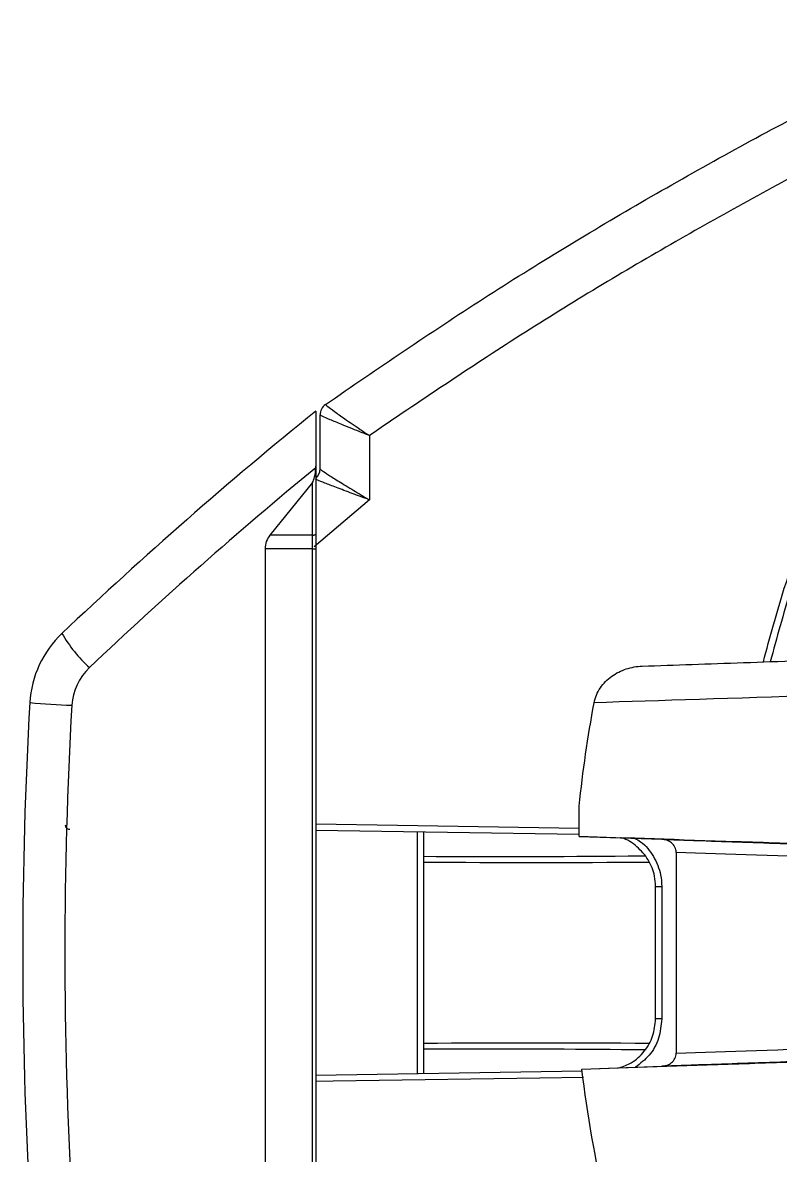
# Model space of a CAD drawing. Extents: x 9.3 to 87.2, y 1.1 to 68.8.
# Drawn here: x 9.678 to 11.435, y 26.644 to 29.272 of the extents above; entities that cross this region are included whole.
import ezdxf

# ---------------------------------------------------------------- set-up
doc = ezdxf.new("R2010")
doc.units = 0
doc.header["$MEASUREMENT"] = 0
doc.layers.add('OBJECT', color=7, linetype='CONTINUOUS')

msp = doc.modelspace()

# ---------------------------------------------------------------- linework, layer by layer
at = {"layer": 'OBJECT'}
for p, q in [((10.3801, 28.3861), (10.3801, 28.3861)), ((10.3674, 28.2363), (10.3674, 28.3616)), ((10.4818, 28.3139), (10.4819, 28.1647)), ((10.3573, 28.2392), (10.3574, 28.2432)), ((10.3574, 28.2432), (10.3574, 28.0854)), ((10.3497, 28.2051), (10.2511, 28.0827)), ((10.3497, 28.0827), (10.3497, 28.2051)), ((10.4819, 28.1647), (10.3535, 28.056)), ((10.3497, 28.0827), (10.2511, 28.0827)), ((10.3574, 28.0854), (10.3574, 28.0512)), ((10.24, 28.0512), (10.24, 26.1781)), ((10.3498, 28.0512), (10.24, 28.0512)), ((10.3498, 26.1781), (10.3498, 28.0512)), ((10.3498, 28.0512), (10.3574, 28.0512)), ((10.3574, 28.0512), (10.3574, 26.1781)), ((10.9684, 27.3882), (10.3574, 27.3977)), ((10.5932, 26.8335), (10.5932, 27.394)), ((10.6074, 27.3938), (10.6074, 26.8338)), ((10.9684, 27.3838), (11.1596, 27.3771)), ((10.9684, 27.3838), (10.9684, 27.3838)), ((11.1933, 27.3468), (11.1933, 26.8807)), ((11.1454, 26.9602), (11.1454, 27.2673)), ((10.3574, 26.8299), (10.9754, 26.8395)), ((10.9746, 26.844), (11.1596, 26.8504))]:
    msp.add_line(p, q, dxfattribs=at)
at = {"layer": 'OBJECT', "flags": 128}
for points in [[(10.3497, 28.0827), (10.3513, 28.0828), (10.3528, 28.083), (10.3541, 28.0833), (10.3552, 28.0837), (10.3562, 28.084), (10.3568, 28.0845), (10.3572, 28.0849), (10.3574, 28.0854)], [(10.3574, 27.4126), (10.5472, 27.4097), (10.9684, 27.4031)], [(10.978, 26.8245), (10.877, 26.823), (10.3975, 26.8155), (10.3574, 26.8149)]]:
    msp.add_lwpolyline(points, dxfattribs=at)
at = {"layer": 'OBJECT'}
for centre, radius, start, end in [((10.3974, 28.3616), 0.03, 125.1527, 179.9974), ((10.3974, 28.3616), 0.03, 125.1253, 180), ((16.7304, 20.5096), 10.1198, 129.03207, 133.46379), ((16.719, 20.5096), 10.0108, 129.45564, 133.46379), ((10.3374, 28.2363), 0.03, 311.8103, 0), ((10.3374, 28.2363), 0.03, 311.7962, 359.9971), ((10.2902, 28.0512), 0.0502, 141.1802, 180.0164), ((9.9341, 27.6805), 0.24, 133.4638, 176.7167), ((10.0558, 28.0201), 0.3311, 209.9745, 227.6069), ((9.9227, 27.6805), 0.131, 133.4638, 176.7167), ((19.7979, 27.1146), 10.12, 176.71672, 183.28328), ((9.9925, 31.5813), 3.8985, 265.6163, 267.0512), ((19.7865, 27.1146), 10.011, 176.71672, 183.28328), ((11.1563, 29.4385), 2.1713, 269.713, 270.0923), ((11.1563, 24.789), 2.1713, 89.9077, 90.287)]:
    msp.add_arc(centre, radius, start, end, dxfattribs=at)
for centre, major_axis, ratio, start_param, end_param in [((10.3474, 28.2397), (0.0011, 0.0366), 0.271482, 3.485677, 4.70575), ((10.8663, 27.4178), (1.9121, 0), 0.049416, 4.576538, 4.850664), ((10.8663, 26.8098), (1.9121, 0), 0.049416, 1.432266, 1.706647)]:
    msp.add_ellipse(centre, major_axis=major_axis, ratio=ratio, start_param=start_param, end_param=end_param, dxfattribs=at)
for points, knots in [([(10.3801, 28.3861), (10.5015, 28.4692), (10.7442, 28.6354), (11.1228, 28.8643), (11.5107, 29.0791), (11.7776, 29.2076), (11.911, 29.2719)], [0, 0, 0, 0, 0.2490046, 0.498009, 0.7490044, 1, 1, 1, 1]), ([(11.9165, 29.1412), (11.7941, 29.082), (11.5489, 28.9635), (11.1877, 28.7643), (10.8302, 28.5499), (10.598, 28.3926), (10.4818, 28.3139)], [0, 0, 0, 0, 0.246209, 0.492852, 0.746189, 1, 1, 1, 1]), ([(11.3953, 27.7887), (11.4106, 27.8459), (11.4468, 27.981), (11.5275, 28.1868), (11.635, 28.4067), (11.7631, 28.619), (11.8655, 28.7508), (11.9166, 28.8167)], [0, 0, 0, 0, 0.152754, 0.360956, 0.569159, 0.784579, 1, 1, 1, 1]), ([(11.9324, 28.8118), (11.9142, 28.7892), (11.8497, 28.7094), (11.7482, 28.5649), (11.6345, 28.3725), (11.5371, 28.1688), (11.4611, 27.9735), (11.4264, 27.8447), (11.4114, 27.7892)], [0, 0, 0, 0, 0.075127, 0.266356, 0.457585, 0.654359, 0.851133, 1, 1, 1, 1]), ([(10.3801, 28.3861), (10.3811, 28.3849), (10.3832, 28.3826), (10.3997, 28.3703), (10.4254, 28.3522), (10.4519, 28.334), (10.4705, 28.3214), (10.4772, 28.317), (10.48, 28.3151), (10.4811, 28.3143), (10.4816, 28.314), (10.4818, 28.3139)], [0, 0, 0, 0, 0.203348, 0.406451, 0.616193, 0.862589, 0.944751, 0.977526, 0.990842, 0.997532, 1, 1, 1, 1]), ([(10.3574, 28.3706), (10.3574, 28.3696), (10.3574, 28.3676), (10.3574, 28.3517), (10.3574, 28.3256), (10.3574, 28.2882), (10.3574, 28.2581), (10.3574, 28.2432)], [0, 0, 0, 0, 0.164475, 0.328632, 0.500073, 0.752161, 1, 1, 1, 1]), ([(10.4818, 28.3139), (10.4816, 28.314), (10.4811, 28.3142), (10.4798, 28.3147), (10.4767, 28.3159), (10.4692, 28.3188), (10.4483, 28.3271), (10.4186, 28.3391), (10.3897, 28.351), (10.371, 28.3592), (10.3686, 28.3608), (10.3674, 28.3616)], [0, 0, 0, 0, 0.002469, 0.009116, 0.022376, 0.055032, 0.137014, 0.383664, 0.593426, 0.796591, 1, 1, 1, 1]), ([(10.3674, 28.2363), (10.3685, 28.2352), (10.3706, 28.2332), (10.3869, 28.2225), (10.4118, 28.2069), (10.4445, 28.187), (10.4694, 28.1721), (10.4817, 28.1648), (10.4819, 28.1647)], [0, 0, 0, 0, 0.182132, 0.363848, 0.559434, 0.781374, 0.997316, 1, 1, 1, 1]), ([(10.4819, 28.1647), (10.4817, 28.1647), (10.4682, 28.1697), (10.4411, 28.1797), (10.4054, 28.1932), (10.3781, 28.2037), (10.3602, 28.211), (10.3577, 28.2125), (10.3565, 28.2132)], [0, 0, 0, 0, 0.002682, 0.218394, 0.440271, 0.635907, 0.817745, 1, 1, 1, 1]), ([(10.3498, 28.0512), (10.3498, 28.0579), (10.3498, 28.0686), (10.3497, 28.0789), (10.3497, 28.0827)], [0, 0, 0, 0, 0.630963, 1, 1, 1, 1]), ([(11.1146, 27.7789), (11.191, 27.7815), (11.3442, 27.7869), (11.6096, 27.7962), (11.8831, 27.8057), (12.0796, 27.8126), (12.1703, 27.8157)], [0, 0, 0, 0, 0.258134, 0.517858, 0.777523, 1, 1, 1, 1]), ([(11.0029, 27.6938), (11.0041, 27.7), (11.0059, 27.706), (11.0108, 27.7176), (11.0138, 27.7232), (11.0209, 27.7337), (11.0249, 27.7386), (11.0337, 27.7476), (11.0386, 27.7517), (11.054, 27.7627), (11.0655, 27.7684), (11.0894, 27.7762), (11.1019, 27.7784), (11.1146, 27.7789)], [0, 0, 0, 0, 0.125, 0.125, 0.25, 0.25, 0.375, 0.375, 0.5, 0.5, 0.75, 0.75, 1, 1, 1, 1]), ([(12.1483, 27.7307), (12.0352, 27.7271), (11.9263, 27.7236), (11.7693, 27.7186), (11.718, 27.7169), (11.6176, 27.7137), (11.5684, 27.7121), (11.3283, 27.7043), (11.1557, 27.6987), (11.0029, 27.6938)], [0, 0, 0, 0, 0.25, 0.25, 0.375, 0.375, 0.5, 0.5, 1, 1, 1, 1]), ([(9.787, 27.3996), (9.7846, 27.4002), (9.7787, 27.4018), (9.7778, 27.4066), (9.7772, 27.4095)], [0, 0, 0, 0, 0.406371, 1, 1, 1, 1]), ([(12.7636, 27.323), (12.5803, 27.3296), (12.4046, 27.3356), (12.1527, 27.3442), (12.0707, 27.3469), (11.9106, 27.3522), (11.8327, 27.3548), (11.6818, 27.3598), (11.6086, 27.3622), (11.4669, 27.3669), (11.3984, 27.3692), (11.2007, 27.3758), (11.0793, 27.3799), (10.9684, 27.3838)], [0, 0, 0, 0, 0.25, 0.25, 0.375, 0.375, 0.5, 0.5, 0.625, 0.625, 0.75, 0.75, 1, 1, 1, 1]), ([(11.1454, 27.2673), (11.1449, 27.2755), (11.1435, 27.2971), (11.13, 27.3307), (11.1031, 27.3607), (11.0791, 27.3778), (11.0649, 27.3803), (11.0639, 27.3804)], [0, 0, 0, 0, 0.165344, 0.436574, 0.708046, 0.979669, 1, 1, 1, 1]), ([(11.0969, 27.3793), (11.1016, 27.3768), (11.1198, 27.3672), (11.1421, 27.3377), (11.1577, 27.3009), (11.1592, 27.2765), (11.1598, 27.2673)], [0, 0, 0, 0, 0.119276, 0.456955, 0.794333, 1, 1, 1, 1]), ([(11.1596, 27.3771), (11.1745, 27.3766), (11.1896, 27.376), (11.2201, 27.375), (11.2664, 27.3734), (11.3144, 27.3717), (11.4126, 27.3683), (11.4809, 27.3659), (11.6938, 27.3586), (11.8464, 27.3533), (12.1734, 27.3421), (12.3462, 27.3361), (12.6191, 27.3268), (12.7124, 27.3236), (12.9034, 27.317), (13.0009, 27.3137), (13.1003, 27.3102)], [0, 0, 0, 0, 0.03125, 0.03125, 0.0625, 0.125, 0.125, 0.25, 0.25, 0.5, 0.5, 0.75, 0.75, 0.875, 0.875, 1, 1, 1, 1]), ([(11.1933, 27.3468), (11.1933, 27.351), (11.1922, 27.3551), (11.1885, 27.3626), (11.1858, 27.3659), (11.1794, 27.3712), (11.1757, 27.3733), (11.1679, 27.3761), (11.1638, 27.3769), (11.1596, 27.3771)], [0, 0, 0, 0, 0.25, 0.25, 0.5, 0.5, 0.75, 0.75, 1, 1, 1, 1]), ([(10.6074, 27.3376), (10.7654, 27.3373), (10.9366, 27.3369), (11.1078, 27.3387), (11.121, 27.3389)], [0, 0, 0, 0, 0.923097, 1, 1, 1, 1]), ([(13.1134, 27.2804), (12.917, 27.2871), (12.7279, 27.2937), (12.3683, 27.306), (12.1975, 27.3119), (11.874, 27.3231), (11.7229, 27.3283), (11.4417, 27.3381), (11.3115, 27.3427), (11.1933, 27.3468)], [0, 0, 0, 0, 0.25, 0.25, 0.5, 0.5, 0.75, 0.75, 1, 1, 1, 1]), ([(11.1598, 27.2673), (11.1598, 27.2573), (11.1598, 27.2073), (11.1598, 27.1049), (11.1598, 27.0126), (11.1598, 26.9603)], [0, 0, 0, 0, 0.097726, 0.488631, 1, 1, 1, 1]), ([(11.061, 26.847), (11.0707, 26.8503), (11.0931, 26.858), (11.1207, 26.8842), (11.1414, 26.9197), (11.1441, 26.9467), (11.1454, 26.9602)], [0, 0, 0, 0, 0.200692, 0.4672, 0.733604, 1, 1, 1, 1]), ([(11.1598, 26.9603), (11.1582, 26.9452), (11.1552, 26.9149), (11.1331, 26.8748), (11.1102, 26.8569), (11.0992, 26.8483)], [0, 0, 0, 0, 0.342596, 0.685205, 1, 1, 1, 1]), ([(11.1933, 26.8807), (11.3115, 26.8849), (11.4417, 26.8894), (11.7229, 26.8992), (11.874, 26.9044), (12.1975, 26.9156), (12.3683, 26.9215), (12.7279, 26.9339), (12.917, 26.9404), (13.1134, 26.9472)], [0, 0, 0, 0, 0.25, 0.25, 0.5, 0.5, 0.75, 0.75, 1, 1, 1, 1]), ([(13.1003, 26.9173), (13.0009, 26.9139), (12.9034, 26.9105), (12.7124, 26.904), (12.6191, 26.9008), (12.3462, 26.8914), (12.1734, 26.8855), (11.8464, 26.8742), (11.6938, 26.869), (11.4809, 26.8616), (11.4126, 26.8592), (11.3144, 26.8558), (11.2824, 26.8547), (11.2355, 26.8531), (11.2201, 26.8525), (11.1896, 26.8515), (11.1745, 26.851), (11.1596, 26.8504)], [0, 0, 0, 0, 0.125, 0.125, 0.25, 0.25, 0.5, 0.5, 0.75, 0.75, 0.875, 0.875, 0.9375, 0.9375, 0.96875, 0.96875, 1, 1, 1, 1]), ([(11.1197, 26.8885), (10.9776, 26.8896), (10.8068, 26.8908), (10.636, 26.89), (10.6074, 26.8898)], [0, 0, 0, 0, 0.832317, 1, 1, 1, 1]), ([(10.9746, 26.844), (11.0856, 26.8478), (11.2068, 26.8519), (11.4039, 26.8586), (11.4721, 26.8608), (11.6137, 26.8655), (11.6868, 26.868), (11.8374, 26.8729), (11.9148, 26.8755), (12.0742, 26.8808), (12.1562, 26.8836), (12.4074, 26.8921), (12.5823, 26.8981), (12.7643, 26.9045)], [0, 0, 0, 0, 0.25, 0.25, 0.375, 0.375, 0.5, 0.5, 0.625, 0.625, 0.75, 0.75, 1, 1, 1, 1]), ([(11.1596, 26.8504), (11.1638, 26.8506), (11.1678, 26.8514), (11.1757, 26.8542), (11.1793, 26.8563), (11.1857, 26.8616), (11.1884, 26.8649), (11.1922, 26.8724), (11.1933, 26.8765), (11.1933, 26.8807)], [0, 0, 0, 0, 0.25, 0.25, 0.5, 0.5, 0.75, 0.75, 1, 1, 1, 1])]:
    msp.add_open_spline(points, degree=3, knots=knots, dxfattribs=at)
for points in [[(10.9684, 27.4543), (10.9765, 27.5347), (10.9881, 27.6145), (11.0029, 27.6938)], [(10.9684, 27.3838), (10.9684, 27.4073), (10.9684, 27.4309), (10.9684, 27.4543)], [(11.0295, 26.5294), (11.0057, 26.6333), (10.9873, 26.7381), (10.9746, 26.844)]]:
    msp.add_open_spline(points, degree=3, dxfattribs=at)

doc.saveas('drawing.dxf')
